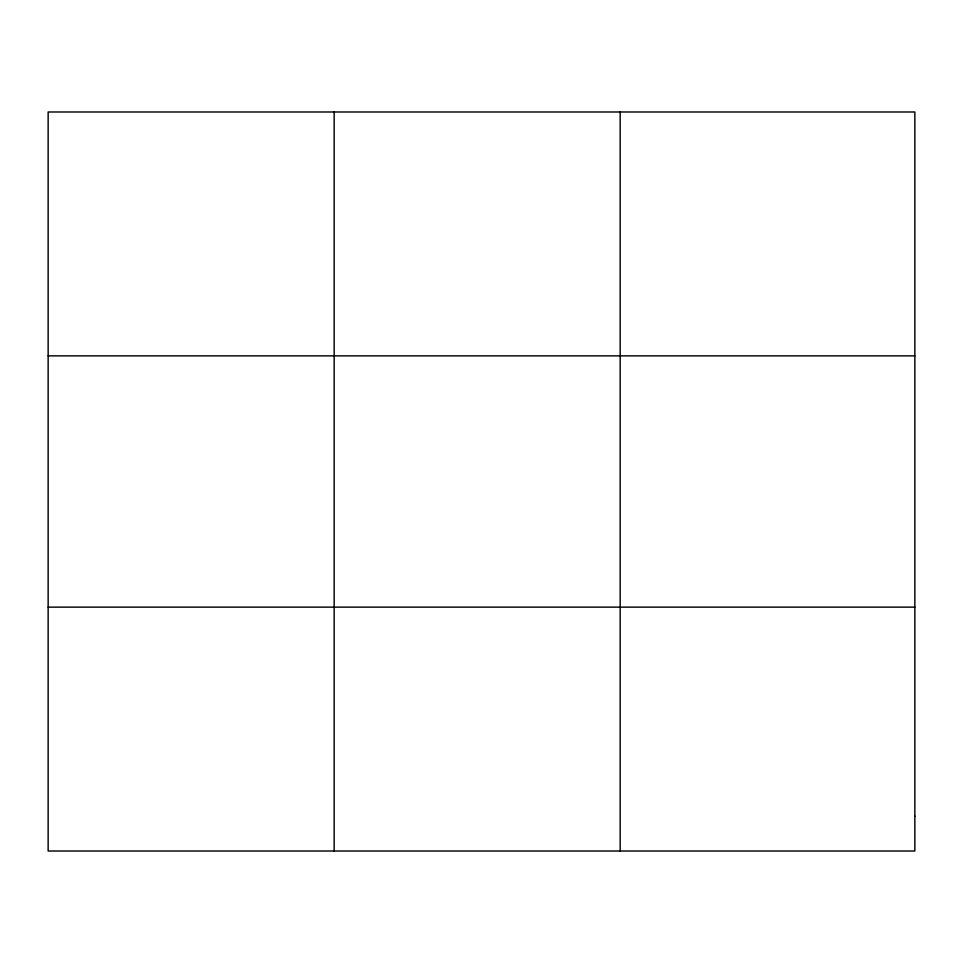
<?xml version="1.0" encoding="UTF-8"?>
<svg xmlns="http://www.w3.org/2000/svg" width="963" height="963" viewBox="0 0 963 963"><rect width="100%" height="100%" fill="white"/><g stroke="black" fill="none" stroke-linecap="round" stroke-linejoin="round"><path stroke-width="1.44" d="M334.161 111.985L334.161 851.015M620.172 111.985L620.172 851.015M48.15 355.865L914.85 355.865M48.15 607.135L914.85 607.135M914.85 816.179L914.85 851.015L48.15 851.015L48.15 111.985L914.85 111.985L914.85 816.179"/></g></svg>
